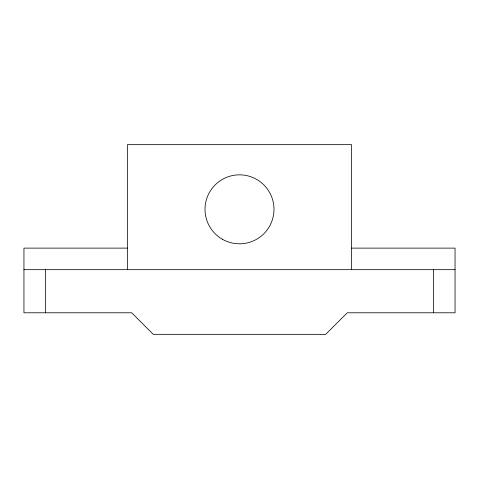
<?xml version="1.0" encoding="UTF-8"?>
<svg xmlns="http://www.w3.org/2000/svg" width="479" height="479" viewBox="0 0 479 479"><rect width="100%" height="100%" fill="white"/><g stroke="black" fill="none" stroke-linecap="round" stroke-linejoin="round"><path stroke-width="0.72" d="M127.414 248.122L23.95 248.122L23.95 312.787L131.725 312.787L153.28 334.342L325.72 334.342L347.275 312.787L455.05 312.787L455.05 248.122L351.586 248.122M23.95 269.677L455.05 269.677M433.495 269.677L433.495 312.787M351.586 269.677L351.586 144.658L127.414 144.658L127.414 269.677M45.505 269.677L45.505 312.787M222.256 239.189A34.488 34.488 0 0 0 273.988 209.323A34.488 34.488 0 0 0 222.256 179.457A34.488 34.488 0 0 0 222.256 239.189"/></g></svg>
